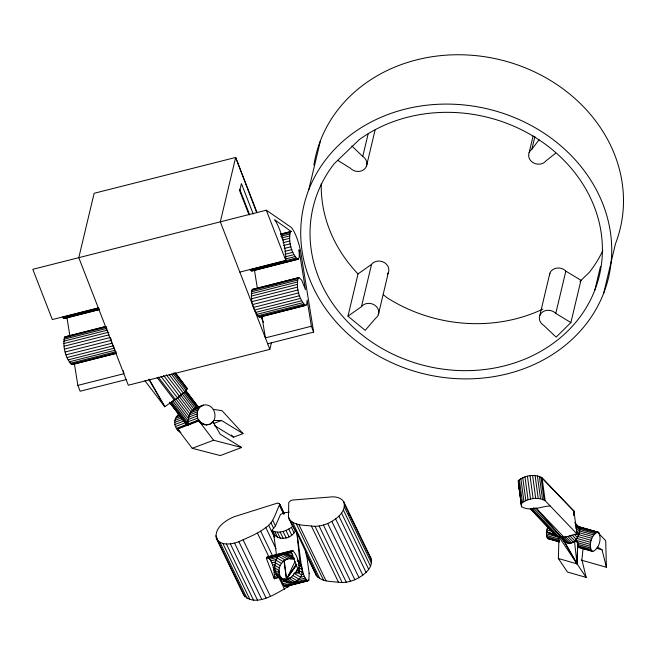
<?xml version="1.0" encoding="UTF-8"?>
<svg xmlns="http://www.w3.org/2000/svg" width="656" height="656" viewBox="0 0 656 656"><rect width="100%" height="100%" fill="white"/><g stroke="black" fill="none" stroke-linecap="round" stroke-linejoin="round"><path stroke-width="0.98" d="M305.835 553.795L316.266 575.394C321.489 581.921 331.083 581.306 338.521 582.266C344.088 583.127 349.722 581.839 354.871 579.732C362.924 576.034 374.207 568.121 370.829 557.903L343.678 501.668C341.415 497.937 336.799 496.887 332.731 496.822L292.42 500.061L290.51 500.749L288.779 502.463L288.451 517.1L291.822 524.784L296.914 532.852L301.235 564.66C306.516 582.651 288.443 588.055 277.431 575.779C272.806 569.433 274.536 559.855 279.702 554.418L287.533 559.051L292.281 558.346L294.569 558.748L288.345 555.066L284.032 554.14L291.289 552.303M583.086 548.014L581.921 559.814L586.161 577.387L567.481 572.057L558.354 558.518L558.994 536.903L546.464 531.852L547.752 526.497M560.724 536.993C568.662 551.335 581.388 538.248 579.445 527.645L578.239 526.53L598.485 532.377C602.118 538.191 599.207 548.933 592.753 551.54L579.289 547.629L578.092 545.817L577.698 542.217L574.918 540.987L569.711 535.55M289.107 519.158C294.331 525.694 303.933 525.071 311.37 526.03C316.93 526.891 322.563 525.604 327.713 523.496C335.765 519.798 347.049 511.893 343.678 501.668M573.688 515.108L573.91 511.106L542.053 477.806C534.919 473.698 524.406 475.297 518.322 480.7L521.577 506.703C530.351 511.934 540.995 506.358 550.179 505.948M557.502 541.085L547.965 538.683L546.768 536.879L546.464 531.852L555.788 534.517M592.753 551.54L591.925 551.237C588.284 545.423 591.195 534.681 597.657 532.073M208.346 424.645C218.268 422.357 216.439 406.687 207.042 405.031C198.071 403.292 194.881 414.731 198.866 420.98C201.13 423.965 205.262 425.777 208.903 424.432C205.025 425.637 201.827 422.923 198.866 420.98L188.387 424.916L187.764 424.096L188.174 423.44C187.878 417.544 190.396 409.59 196.693 407.77L184.336 391.599M115.989 353.453L71.955 364.597C65.182 358.168 62.402 345.958 64.714 336.954L105.55 326.516M267.648 343.752L313.642 332.108L311.37 326.253L307.156 300.145L306.713 304.318L305.458 305.475L259.464 317.127C252.691 310.69 249.911 298.488 252.224 289.485L298.931 277.554L301.776 280.284L305.466 289.673L299.087 250.125M299.054 249.813L299.316 256.75L298.431 259.071L297.717 259.358C290.944 252.921 288.164 240.719 290.477 231.716L291.19 231.429L274.643 219.793L275.02 220.252A26.896 6.822 75.8 0 1 285.754 256.242L285.819 260.448L239.825 272.092M274.257 578.748C274.634 571.335 273.322 561.954 267.582 556.87L266.377 558.453L274.257 578.748L279.431 577.436L287.976 582.184M305.458 305.475C298.685 299.046 295.905 286.836 298.218 277.841L298.931 277.554M281.596 578.412C286.164 580.109 291.936 578.371 293.995 573.746L299.169 572.442C299.538 565.021 298.226 555.648 292.486 550.564L267.582 556.87M573.639 515.124L573.91 511.106L542.643 478.757M180.876 432.402C173.906 429.459 172.192 418.208 179.137 414.289M291.485 584.783C279.579 591.031 255.561 609.457 243.499 594.607L216.341 538.371C214.217 527.736 225.607 520.315 234.094 516.756L277.48 503.095L279.374 503.578L284.105 513.525M279.653 504.308L279.399 505.194C275.52 512.926 273.741 522.684 265.795 527.514C257.8 533.927 248.034 537.338 238.891 541.733C231.814 544.3 220.728 546.292 216.341 538.371M276.578 574.689L281.121 577.37L280.145 577.616L281.744 582.02L285.491 581.068C275.438 576.878 277.759 562.102 287.533 559.051M261.998 319.029L262.466 317.045M257.086 212.659L235.652 157.456L94.136 193.29L78.794 257.669L128.314 385.203L269.829 349.377L271.395 342.826M308.738 189.822L320.497 140.482M337.93 160.458L350.411 168.223A9.496 8.266 13.4 0 0 356.889 171.396L359.349 171.396A9.496 8.266 13.4 0 0 366.917 164.197L366.761 162.024A9.496 8.266 13.4 0 0 362.743 156.505L368.139 133.881M366.442 166.304L375.109 129.913M299.169 572.442L291.289 552.147L292.486 550.564M347.967 316.184L361.456 306.68A9.496 8.266 13.4 0 1 367.426 303.425L369.877 303.4A9.496 8.266 13.4 0 1 378.586 310.493L378.766 312.666A9.496 8.266 13.4 0 1 375.634 318.226L365.195 330.345L347.967 316.184L358.037 273.896L371.534 264.384A9.496 8.266 13.4 0 1 377.503 261.129L379.955 261.104A9.496 8.266 13.4 0 1 388.664 268.197L388.844 270.37A9.496 8.266 13.4 0 1 387.319 274.38M361.456 306.68L371.534 264.384M378.307 314.773L388.385 272.486M529.13 152.709L533.115 135.989M555.517 153.307L545.907 160.933A9.496 8.266 13.4 0 1 539.904 164.139L537.453 164.148A9.496 8.266 13.4 0 1 528.81 156.989L528.654 154.816A9.496 8.266 13.4 0 1 531.844 149.281L534.894 136.497M539.79 315.544L549.867 273.249M555.771 313.42A9.496 8.266 13.4 0 0 549.252 310.321L546.792 310.362A9.496 8.266 13.4 0 0 539.347 317.652L539.544 319.833A9.496 8.266 13.4 0 0 543.635 325.302L556.157 337.127L570.892 322.563L555.771 313.42L565.841 271.125A9.496 8.266 13.4 0 0 559.322 268.025L556.87 268.066A9.496 8.266 13.4 0 0 549.416 275.364M570.892 322.563L580.962 280.268L565.841 271.125M594.861 290.059L600.461 266.566M603.7 293.158A156.538 136.243 13.4 0 0 425.203 105.395A156.538 136.243 13.4 0 0 339.767 325.925A156.538 136.243 13.4 0 0 603.7 293.158L615.459 243.819A156.538 136.243 13.4 0 0 503.3 60.557A156.538 136.243 13.4 0 0 313.888 165.091M308.861 580.191L309.173 573.623L306.393 553.098L296.914 532.852L299.948 562.692C303.039 568.44 302.26 576.476 307.713 580.831L308.861 580.191L295.085 583.684M518.568 484.538L518.322 480.7L521.577 506.703L518.47 483.784L519.946 493.697M295.323 531.089C291.264 538.748 279.456 541.233 273.675 534.164L274.528 535.993L271.805 530.433L275.471 525.899L280.571 514.32L284.655 512.779L289.386 512.09M144.96 380.775L164.771 406.728C172.372 401.095 181.835 396.757 187.272 388.696L175.505 372.928M294.929 561.585L286.533 579.355L289.485 578.608M293.995 573.746L296.086 571.614L297.471 568.711L299.349 568.235M296.135 564.504L286.467 578.961L291.395 577.715M296.725 564.291L286.467 578.961L283.95 560.347M296.709 564.89L286.467 578.961L284.302 560.855M531.844 149.281L539.068 139.769M281.744 582.02L284.319 586.12L285.073 586.562L286.221 585.923M210.625 423.751L210.059 423.965L213.405 421.259M521.43 503.595C527.514 498.191 538.027 496.592 545.161 500.7L577.018 534C570.064 535.157 561.372 540.364 555.042 534.681L530.499 509.023M579.888 281.449L589.334 272.388A147.149 128.068 13.4 0 0 602.848 250.526M190.068 414.1L177.497 397.643L182.179 393.797L193.84 409.065M271.805 530.433C278.579 534.46 287.353 530.712 292.945 526.161M174.201 399.93L172.717 400.832L188.182 421.07M179.719 431.189L178.194 429.836L177.628 430.049L177.53 429.04L187.288 424.268L188.042 425.063L198.834 419.914L200.096 421.562L199.539 421.775L213.577 440.242L241.646 447.507L220.301 455.567L192.233 448.302L178.194 429.836L176.374 428.393L187.288 424.268L184.328 421.783L169.863 402.825M98.597 308.058L62.394 317.225L64.206 318.48L99.171 309.525M295.897 258.103L249.903 269.747L251.724 271.002L298.431 259.071M71.955 364.597L116.702 353.166M259.464 317.127L306.172 305.196M194.742 408.393L203.319 405.121M177.612 415.363L179.301 414.723M193.315 409.426L202.302 405.941M176.357 416.781L179.785 415.486M191.962 410.886L198.817 408.294M175.414 418.479L180.777 416.453M190.732 412.698L197.882 409.992M174.84 420.389L182.458 417.511M189.674 414.789L197.3 411.902M174.644 422.431L182.901 419.307L184.328 421.783M188.846 417.06L197.112 413.944M174.84 424.498L183.869 421.086M188.28 419.43L197.308 416.019M175.431 426.515L185.336 422.776M187.969 421.783L197.891 418.036M187.764 424.096L198.834 419.914M177.53 429.04L187.919 425.096M201.064 423.128L201.622 422.915M202.778 424.129L203.344 423.915M204.623 424.727L205.18 424.514M206.501 424.899L207.066 424.686M211.585 422.89L212.142 422.677M213.93 423.382L221.564 420.504L243.023 433.616L233.479 437.216L214.594 425.678M192.233 448.302L213.577 440.242M286.533 579.355L289.476 578.559M313.642 332.108L300.628 251.404A23.091 5.855 75.8 0 0 291.272 227.419L266.303 210.191L32.8 269.313L52.316 319.57L98.31 307.918M280.424 234.159L291.19 231.429M280.686 234.192L290.477 231.716M281.129 234.823L289.936 232.593M280.784 236.267L289.591 234.036M281.629 237.948L289.46 235.971M282.695 240.055L289.55 238.317M282.998 242.712L289.854 240.973M283.507 245.557L290.354 243.827M284.187 248.476L291.034 246.746M285.016 251.338L291.871 249.6M284.983 254.257L292.814 252.281M286 256.635L293.831 254.651M286.065 258.858L294.872 256.627M63.353 318.144L99.564 308.984M250.863 270.674L296.856 259.03M64.206 318.48L99.441 309.558M251.724 271.002L297.717 259.358M64.714 336.954L105.813 326.549M252.224 289.485L298.218 277.841M67.265 336.758L70.2 336.011M103.468 327.59L106.403 326.844M266.516 286.303L272.388 284.819M274.347 284.327L280.219 282.834M64.173 337.84L106.247 327.18M251.683 290.362L297.676 278.718M63.829 339.275L106.887 328.377M251.338 291.797L297.332 280.153M63.698 341.21L107.732 330.066M251.207 293.74L297.201 282.088M63.788 343.564L108.798 332.166M251.297 296.086L297.291 284.442M64.083 346.22L109.101 334.822M251.601 298.742L297.594 287.098M64.591 349.066L110.585 337.422M252.101 301.588L298.095 289.944M65.272 351.985L111.266 340.341L111.823 342.243M252.781 304.507L298.783 292.863M66.108 354.847L112.102 343.203L115.103 350.222L69.11 361.866M253.618 307.369L299.612 295.725M67.051 357.52L113.045 345.876M254.561 310.05L300.555 298.398M68.068 359.898L114.062 348.254M255.578 312.42L301.571 300.776M256.619 314.388L302.613 302.744M70.135 363.35L116.128 351.698M257.644 315.872L303.638 304.228M71.094 364.269L116.112 352.871M258.612 316.799L304.605 305.147M74.3 363.285L77.867 385.375L123.861 373.731L123.369 370.714M311.37 326.253L265.377 337.897L261.81 315.807M126.132 379.586L80.139 391.23L77.867 385.375M266.976 557.108L291.887 550.802M275.963 555.206L278.833 554.476M283.63 553.262L289.378 551.811M291.289 551.327L293.207 550.843M266.525 557.846L291.436 551.54M266.377 558.453L291.289 552.147M269.108 557.92L279.087 555.394M269.969 559.166L277.595 557.231M287.246 554.787L292.018 553.582M270.846 560.823L276.422 559.404M288.345 555.066L290.173 555.927L292.961 555.222M271.699 562.815L275.553 561.839M272.494 565.062L275.012 564.422M273.191 567.465L274.823 567.055M273.765 569.916L274.979 569.605M278.841 570.72L279.727 575.123L275.651 572.721M301.071 565.095L299.948 562.692L297.283 560.076M274.183 572.311L275.487 571.983M274.438 574.541L276.315 574.066M302.129 569.457L298.619 567.596M274.511 576.517L277.431 575.779M296.504 570.95L299.423 570.212M274.405 578.141L278.792 577.034M294.929 572.942L299.308 571.835M302.785 571.884L301.809 572.139L298.775 570.343M280.907 579.929L283.072 579.379L277.767 576.255M303.548 574.197L301.391 574.746L297.603 572.508M304.392 576.288L300.645 577.239L294.331 573.508M282.621 583.799L288.525 582.298M297.389 580.06L305.261 578.067M283.49 585.185L306.131 579.453M284.319 586.12L306.959 580.388M287.205 585.677L290.157 584.931M285.073 586.562L307.713 580.831M285.713 586.497L308.361 580.765M581.044 547.809L579.289 547.629M213.421 420.496L221.564 420.504M595.755 532.155L598.485 532.377L577.936 526.506M533.607 508.671L533.533 508.105L536.198 508.244L563.98 537.239M290.305 558.937L293.265 559.24M213.249 409.369L222.023 410.672L243.023 433.616M186.689 388.122L187.198 388.245M593.778 531.393L599.166 533.09L598.067 532.77M358.037 273.896L357.938 273.872A147.149 128.068 13.4 0 1 321.268 183.623M598.485 532.377L578.264 526.85L597.747 532.369M577.698 542.217L574.5 541.323L577.034 563.848L586.161 577.387M579.043 527.145L596.722 532.196M579.551 528.121L595.722 532.738M579.773 529.417L594.697 533.681M579.699 530.975L593.696 534.976M579.338 532.729L592.762 536.567M578.699 534.607L591.933 538.387M547.293 527.809L550.171 528.629M577.821 536.526L591.253 540.364M546.776 529.843L552.377 531.442M576.739 538.396L590.736 542.397M575.492 540.142L590.416 544.406M546.35 533.754L558.994 537.362L559.092 539.06L546.456 535.452M590.31 546.3L577.674 542.692L577.034 563.848L558.354 558.518M596.238 548.154L602.069 549.818L606.39 567.268L581.142 560.06M590.416 547.998L577.78 544.39L577.034 563.848L558.994 536.903L562.167 537.781L577.034 563.848L562.167 537.781L546.464 531.852L558.994 537.362M546.768 536.879L559.412 540.487M578.092 545.817L590.728 549.425M547.284 537.969L558.945 541.307M578.6 546.915L591.236 550.523M582.02 548.088L592.712 551.138M547.965 538.683L559.634 542.02M252.937 289.198L253.798 289.526M65.428 336.676L66.281 337.004M290.173 555.927L294.298 558.231M597.362 547.104L602.069 549.818M297.734 561.38L299.948 562.692M285.294 554.213L292.281 558.346M298.537 563.274L301.284 565.046M282.072 553.82L289.903 558.453M298.464 565.16L301.596 567.014M278.292 555.993L285.286 560.117M277.021 557.936L283.253 561.618M275.987 560.199L281.522 563.471M275.241 562.692L280.178 565.603M292.912 575.55L299.3 579.322M274.831 565.308L279.267 567.924M291.19 577.223L297.324 580.847M274.757 567.924L278.833 570.326M289.099 578.395L295.102 581.938M275.036 570.433L278.956 572.745M286.738 578.994L292.732 582.536M284.196 579.002L290.321 582.618M241.646 447.507L220.26 434.247L212.79 421.529M291.141 556.362L293.56 558.059M518.765 483.997L519.577 484.604M383.612 294.962L386.745 297.537A147.149 128.068 13.4 0 0 542.873 309.091M351.862 145.944L362.743 156.505M306.393 553.098L305.36 551.885M599.453 534.214L605.709 540.692L606.39 567.268M530.237 508.58L555.042 534.681M574.705 522.545L579.445 527.645M575.952 524.341L578.018 526.506M575.238 524.021L579.789 528.777M575.804 525.973L579.847 530.204M575.738 527.809L579.625 531.868M576.304 530.753L579.117 533.697M576.247 533.402L578.354 535.599M574.139 534.132L577.37 537.51M572.163 535.099L576.206 539.33M567.957 536.559L573.467 542.323M565.234 536.28L571.835 543.176M563.963 537.108L570.064 543.488M562.077 536.805L568.227 543.242M533.533 508.105L566.407 542.446M561.069 537.207L564.685 541.134M532.213 508.826L559.117 536.944M530.925 508.859L556.928 536.042M309.124 573.237L309.173 573.623M231.445 435.002L233.479 437.216M536.198 508.244L561.503 537.346M369.722 556.534L370.829 557.903M175.513 373.305L187.272 388.696M175.636 373.641L183.008 383.301M174.029 372.608L186.903 389.467M173.094 373.477L186.107 390.517M185.812 390.566L198.53 407.228M185.861 390.927L198.53 407.515M186.001 391.247L190.789 397.52M191.987 399.094L196.775 405.367M185.558 391.534L198.03 407.868M171.331 373.994L184.935 391.804M183.393 392.624L195.267 408.18M169.174 374.625L183.418 393.272M166.337 374.822L181.63 394.846M180.753 395.06L192.454 410.385M163.615 375.47L179.654 396.478M179.17 396.363L191.175 412.091M160.999 376.38L177.571 398.077M175.824 398.848L189.166 416.33M158.334 377.143L175.472 399.586M157.145 377.585L188.526 418.684M171.429 401.513L188.174 423.44M171.003 402.751L188.042 425.063M169.658 402.136L185.992 423.514M170.412 403.268L175.89 410.435M177.104 412.025L183.18 419.988M148.838 379.471L164.771 406.728L149.224 379.209M552.459 530.843L553.525 532.926M268.657 525.267L274.421 537.157M344.474 504.161L371.632 560.396M348.689 513.443L349.582 515.288M344.375 506.973L371.526 563.209M343.375 509.991L370.533 566.226M341.53 513.074L368.688 569.31M338.914 516.1L366.064 572.327M335.634 518.921L362.793 575.156M331.846 521.422L359.004 577.657M327.713 523.496L354.871 579.732M323.408 525.046L350.566 581.282M319.128 526.014L346.286 582.249M315.052 526.342L342.211 582.577M311.37 526.03L338.521 582.266M298.939 524.702L326.098 580.937M296.356 523.923L323.506 580.158M292.502 522.119L319.661 578.354M290.477 520.856L295.708 531.68M306.188 553.385L317.635 577.091M288.451 517.1L290.772 521.922M307.344 556.239L315.167 572.434M291.436 527.399L294.093 532.902M279.374 503.578L284.269 513.722M279.046 503.324L283.605 513.033M279.399 505.194L283.851 514.419M288.804 529.064L291.772 535.206M285.959 530.425L289.116 536.952M283.023 531.417L286.221 538.043M280.112 532.008L283.228 538.453M272.748 520.274L275.471 525.899M277.373 532.155L280.268 538.141M271.01 522.816L273.724 528.441M274.913 531.877L277.455 537.141M272.847 531.163L274.938 535.493M265.795 527.514L276.037 548.719M260.67 531.13L272.691 556.026M286.934 585.521L287.828 587.366M257.431 533.09L269.009 557.059M278.8 577.337L284.589 589.326M243.105 539.831L270.256 596.058M238.891 541.733L266.049 597.969M234.577 543.102L261.728 599.33M230.338 543.857L257.496 600.092M226.377 543.972L253.528 600.207M222.851 543.447L250.01 599.682M219.932 542.307L247.082 598.534M215.84 535.763L217.62 539.453M217.726 540.585L244.885 596.821M266.303 210.191L285.819 260.448M253.208 213.987L241.408 183.598L239.686 190.83L248.903 214.561M239.711 189.24L249.674 214.889M261.285 316.799L263.409 322.26M269.829 349.377L220.309 221.835L235.652 157.456L256.709 212.61M315.602 573.336L316.266 575.394M291.166 522.725L291.822 524.784M110.815 338.398L111.266 340.341M254.372 269.682L257.406 288.468M66.863 317.16L69.889 335.946M573.91 511.106L577.018 534M542.053 477.806L545.161 500.7M540.946 476.986L544.054 499.88M539.371 476.33L542.479 499.224M537.403 475.871L540.511 498.757M535.116 475.625L538.223 498.511M532.623 475.6L535.731 498.494M530.023 475.813L533.131 498.699M527.432 476.231L530.54 499.126M524.964 476.855L528.072 499.749M522.734 477.658L525.841 500.544M520.831 478.585L523.931 501.479M519.339 479.618L522.438 502.512M273.675 534.164L276.488 554.943M359.34 139.589L334.306 163.598A147.149 128.068 13.4 0 0 434.633 367.795A147.149 128.068 13.4 0 0 596.386 212.626A147.149 128.068 13.4 0 0 359.34 139.589"/></g></svg>
